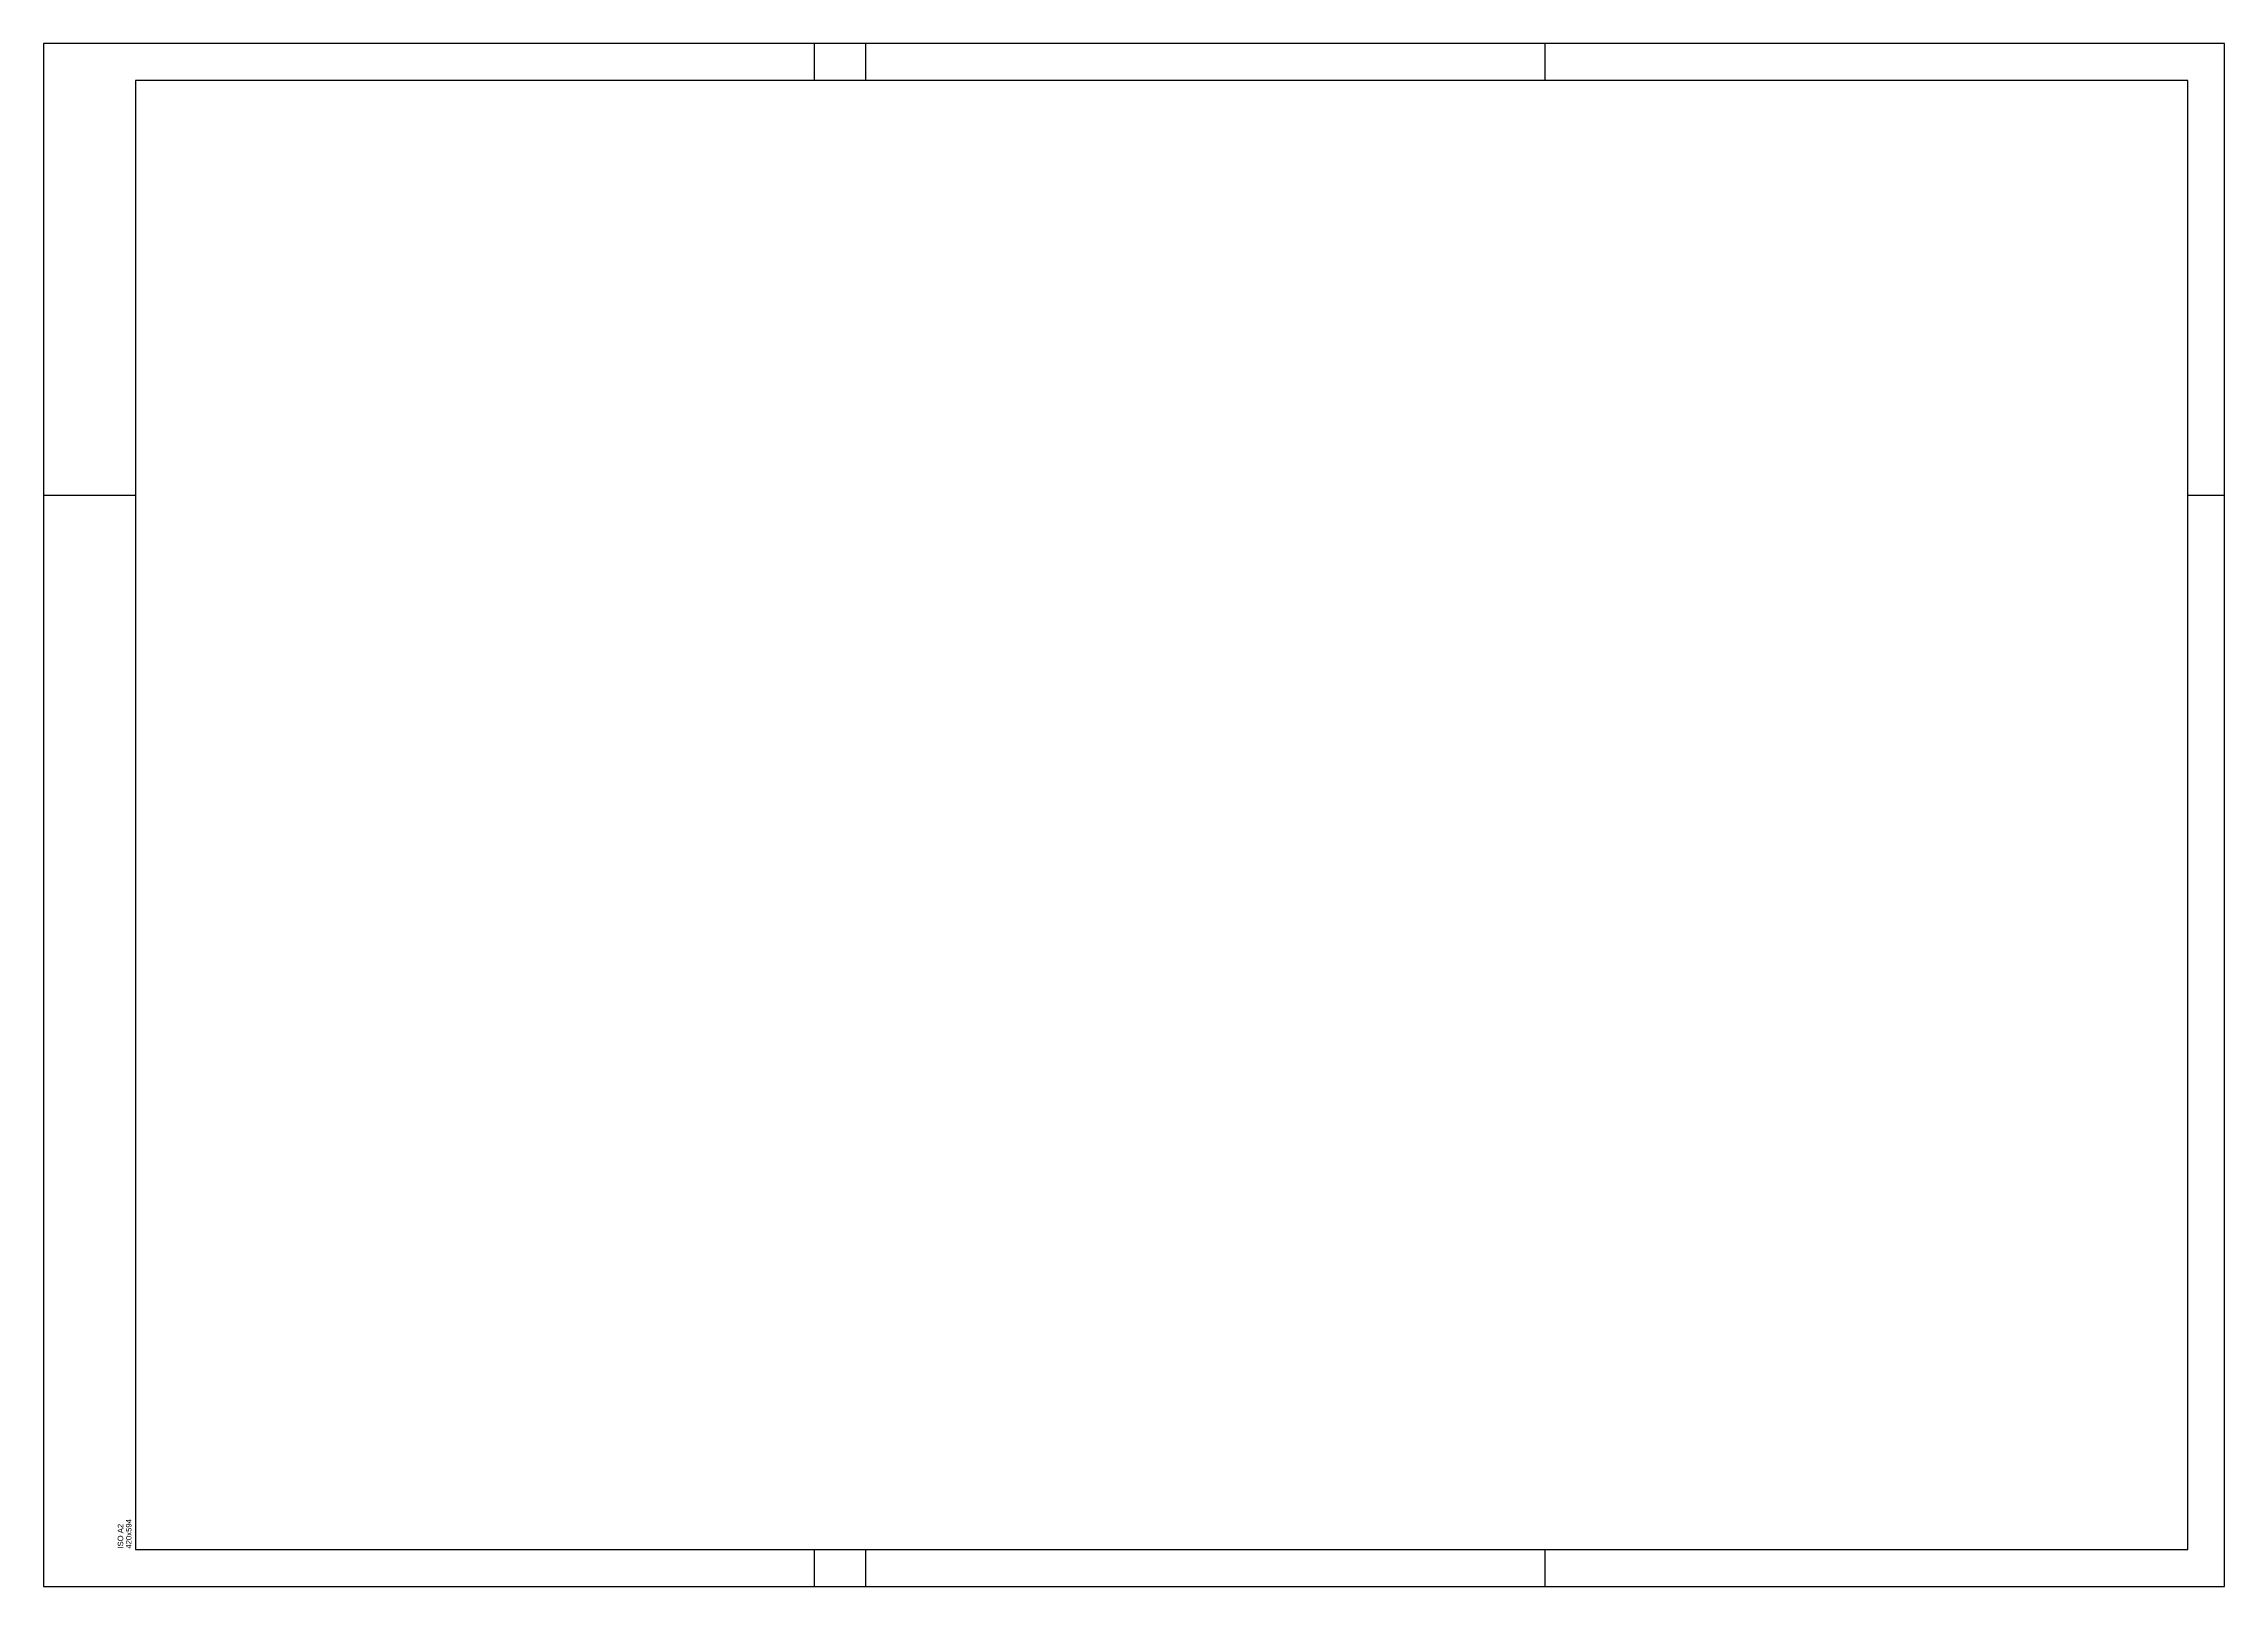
# Model space of a CAD drawing. Header units: millimetres. Extents: x 0 to 687901, y 0 to 346525.
# Drawn here: x 32246 to 39671, y 52122 to 57372 of the extents above; entities that cross this region are included whole.
import ezdxf

# ---------------------------------------------------------------- set-up
doc = ezdxf.new("R2010")
doc.units = ezdxf.units.MM
doc.layers.add('ARQ_Prancha', color=7, linetype='Continuous')
doc.layers.add('ARQ_Prancha lin_grossa', color=111, linetype='Continuous')
doc.styles.add('DES-ROMANS', font='arial.ttf')

msp = doc.modelspace()

# ---------------------------------------------------------------- linework, layer by layer
at = {"layer": 'ARQ_Prancha'}
for p, q in [((34870.7, 57247.1), (34870.7, 57372.1)), ((35045.7, 57247.1), (35045.7, 57372.1)), ((37358.2, 57247.1), (37358.2, 57372.1)), ((39670.7, 57372.1), (39545.7, 57372.1)), ((32558.2, 55834.6), (32245.7, 55834.6)), ((39670.7, 55834.6), (39545.7, 55834.6)), ((34870.7, 52122.1), (34870.7, 52247.1)), ((35045.7, 52122.1), (35045.7, 52247.1)), ((37358.2, 52122.1), (37358.2, 52247.1))]:
    msp.add_line(p, q, dxfattribs=at)
msp.add_lwpolyline([(32245.7, 52122.1), (39670.7, 52122.1), (39670.7, 57372.1), (32245.7, 57372.1)], close=True, dxfattribs=at)
at = {"layer": 'ARQ_Prancha lin_grossa'}
msp.add_lwpolyline([(39545.7, 52247.1), (39545.7, 57247.1), (32558.2, 57247.1), (32558.2, 52247.1), (39545.7, 52247.1)], close=True, dxfattribs=at)

# ---------------------------------------------------------------- texts
at = {"layer": 'ARQ_Prancha', "style": 'DES-ROMANS'}
for s, p in [('420x594', (32544.8, 52250.5)), ('ISO A2', (32516.7, 52250.5))]:
    msp.add_text(s, height=18.75, rotation=90, dxfattribs=at).set_placement(p)

doc.saveas('drawing.dxf')
